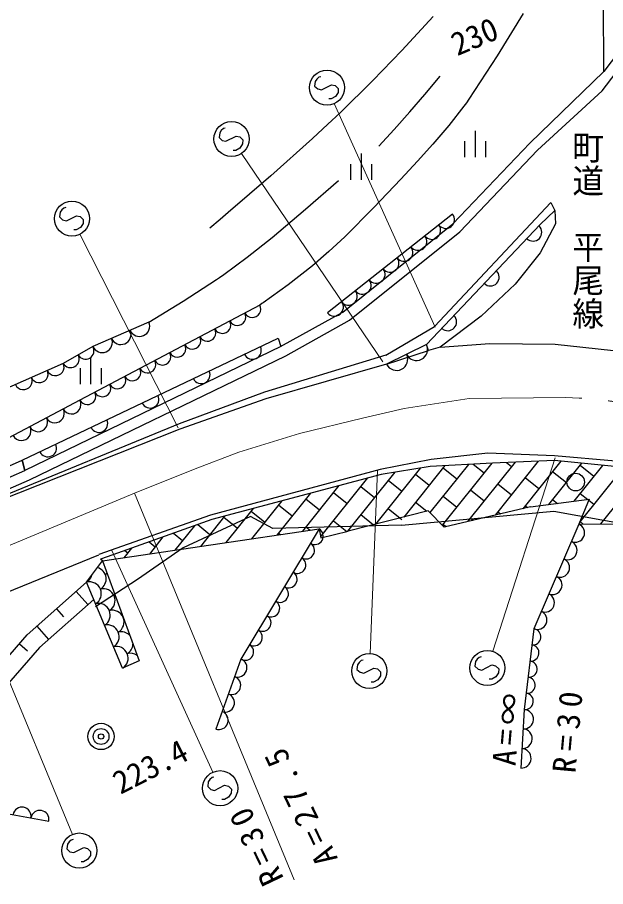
# Model space of a CAD drawing. Units: millimetres, scale not verified. Extents: x 40000 to 680000, y 20000 to 380000.
# Drawn here: x 421142 to 454656, y 288806 to 338306 of the extents above; entities that cross this region are included whole.
import ezdxf
from ezdxf.enums import TextEntityAlignment as Align

# ---------------------------------------------------------------- set-up
doc = ezdxf.new("R2010")
doc.units = ezdxf.units.MM
doc.header["$LTSCALE"] = 1000
doc.linetypes.add('CHAIN', pattern=[18.5, 12, -1.5, 3.5, -1.5])
doc.linetypes.add('USER1', pattern=[8, 6.295082, -0.786885, 0.131148, -0.786885])
for name, color, linetype, lineweight in [('M-BGD', 7, 'Continuous', 25), ('M-BMK', 2, 'CHAIN', 13), ('M-BMK-HTXT', 7, 'USER1', 13), ('M-BMK-OTRS', 5, 'Continuous', 25), ('M-BMK-ROW', 30, 'Continuous', 25), ('M-BMK-SRVR', 3, 'Continuous', 25), ('M-STR-HTXT', 7, 'Continuous', 13), ('M-STR-STR3', 7, 'Continuous', 25), ('M-STR-STRC', 7, 'Continuous', 25)]:
    doc.layers.add(name, color=color, linetype=linetype, lineweight=lineweight)
doc.styles.add('@ＭＳ 明朝', font='')
doc.styles.add('ＭＳ ゴシック', font='')
doc.styles.get('@ＭＳ 明朝').set_extended_font_data('@MS Mincho')
doc.styles.get('ＭＳ ゴシック').set_extended_font_data('MS Gothic')

msp = doc.modelspace()

# ---------------------------------------------------------------- linework, layer by layer
at = {"layer": 'M-BGD'}
for p, q in [((459809, 342176), (454551, 335232)), ((454462, 334120), (460250, 341769)), ((454551, 335232), (454542, 339217)), ((444823, 338363), (443051, 336428)), ((449959, 338524), (448472, 336115)), ((443051, 336428), (441395, 334712)), ((448472, 336115), (446869, 333640)), ((450336, 331151), (454551, 335232)), ((441395, 334712), (439527, 332872)), ((444357, 333916), (445225, 334957)), ((443509, 332927), (444357, 333916)), ((446869, 333640), (446727, 333440)), ((450783, 330750), (454462, 334120)), ((446583, 333241), (445720, 332141)), ((446727, 333440), (446583, 333241)), ((439527, 332872), (438836, 332216)), ((442610, 331924), (443509, 332927)), ((438836, 332216), (437963, 331405)), ((441732, 330970), (442610, 331924)), ((445720, 332141), (444809, 331077)), ((447214, 331852), (447214, 330352)), ((437963, 331405), (435580, 329279)), ((446614, 331252), (446614, 330352)), ((447814, 331252), (447814, 330352)), ((444809, 331077), (443938, 330116)), ((445946, 326542), (450336, 331151)), ((446353, 326100), (450783, 330750)), ((440721, 330549), (440721, 329049)), ((440121, 329949), (440121, 329049)), ((441321, 329949), (441321, 329049)), ((443938, 330116), (442979, 329086)), ((435580, 329279), (433155, 327197)), ((437562, 327382), (439436, 329025)), ((442979, 329086), (441458, 327474)), ((433155, 327197), (432691, 326803)), ((435660, 325778), (437562, 327382)), ((441458, 327474), (439800, 325809)), ((432691, 326803), (432110, 326311)), ((439691, 321525), (445946, 326542)), ((434232, 324648), (435660, 325778)), ((439800, 325809), (438890, 324965)), ((440067, 321057), (446353, 326100)), ((438890, 324965), (437949, 324157)), ((432898, 323669), (434232, 324648)), ((437949, 324157), (436562, 323080)), ((430579, 322139), (432491, 323386)), ((432491, 323386), (432654, 323499)), ((432654, 323499), (432898, 323669)), ((436562, 323080), (435136, 322049)), ((428631, 320941), (430579, 322139)), ((435076, 322007), (434956, 321922)), ((435136, 322049), (435076, 322007)), ((436137, 319561), (439775, 321581)), ((436429, 319036), (440067, 321057)), ((436152, 319569), (421564, 312502)), ((421826, 311962), (436429, 319036)), ((425314, 318927), (425314, 317427)), ((424714, 318327), (424714, 317427)), ((425914, 318327), (425914, 317427)), ((447937, 313480), (444723, 313122)), ((451742, 313339), (447937, 313480)), ((455217, 313032), (451742, 313339)), ((444723, 313122), (441805, 312551)), ((405360, 305519), (421564, 312502)), ((441805, 312551), (432148, 309967)), ((405596, 304968), (421826, 311962)), ((432148, 309967), (425781, 307716)), ((418866, 304890), (425774, 307701)), ((421698, 303137), (425083, 306136)), ((424493, 305613), (425156, 304865)), ((425490, 305160), (422409, 302431)), ((423375, 304623), (423773, 304173)), ((422257, 303632), (422920, 302884)), ((419077, 300136), (421698, 303137)), ((421261, 302637), (421713, 302242)), ((422409, 302431), (419863, 299515))]:
    msp.add_line(p, q, dxfattribs=at)
msp.add_circle((452949, 311843), 500, dxfattribs=at)
at = {"layer": 'M-BMK'}
for p, q in [((443174, 316034), (446886, 316603)), ((446886, 316603), (452398, 316667)), ((452398, 316667), (453147, 316626)), ((440808, 315486), (443174, 316034)), ((437211, 314603), (440808, 315486)), ((433765, 313541), (437211, 314603)), ((431271, 312591), (433765, 313541)), ((427823, 311212), (431271, 312591)), ((427823, 311212), (392720, 296578))]:
    msp.add_line(p, q, dxfattribs=at)
msp.add_arc((451134, 286694), 30000, 50.5264, 86.1526, dxfattribs=at)
at = {"layer": 'M-BMK-OTRS'}
for p, q in [((445231, 319518), (448067, 319738)), ((448067, 319738), (451788, 319702)), ((451788, 319702), (456492, 319192))]:
    msp.add_line(p, q, dxfattribs=at)
at = {"layer": 'M-BMK-ROW'}
for p, q in [((434431, 309888), (430583, 308090)), ((435690, 309205), (434431, 309888)), ((443027, 309384), (451708, 310189)), ((451708, 310189), (457328, 309178)), ((443027, 309384), (435690, 309205)), ((430583, 308090), (427993, 306291)), ((427993, 306291), (425583, 304745))]:
    msp.add_line(p, q, dxfattribs=at)
at = {"layer": 'M-BMK-SRVR'}
for radius in [750, 450, 150]:
    msp.add_circle((425910, 297355), radius, dxfattribs=at)
at = {"layer": 'M-STR-HTXT'}
for p, q in [((444949, 320659), (439195, 333393)), ((441967, 318687), (433904, 330551)), ((430307, 314925), (424706, 325956)), ((451781, 313232), (448229, 302212)), ((441658, 312529), (441236, 302084)), ((427823, 311212), (436908, 289192)), ((426528, 307952), (432280, 295319)), ((418924, 304709), (424288, 291783))]:
    msp.add_line(p, q, dxfattribs=at)
at = {"layer": 'M-STR-STR3'}
for p, q in [((444907, 320698), (451534, 327758)), ((451534, 327758), (451760, 327313)), ((450933, 326504), (451761, 327313)), ((451761, 327313), (450934, 326504)), ((451760, 327313), (451800, 326552)), ((451761, 327313), (451800, 326552)), ((445941, 327104), (438816, 321485)), ((444451, 319685), (450933, 326504)), ((450934, 326504), (444451, 319685)), ((451800, 326552), (450922, 324899)), ((451800, 326552), (450922, 324899)), ((450922, 324899), (449493, 323117)), ((450922, 324899), (449493, 323117)), ((449493, 323117), (447567, 321284)), ((449493, 323117), (447567, 321284)), ((434957, 321922), (424702, 316511)), ((447567, 321284), (445231, 319518)), ((447567, 321284), (445231, 319518)), ((428631, 320941), (425442, 319569)), ((442133, 319069), (444907, 320698)), ((421416, 313086), (435994, 320033)), ((421416, 313086), (435994, 320033)), ((435994, 320033), (436152, 319569)), ((435994, 320033), (436152, 319569)), ((436152, 319569), (421564, 312502)), ((425442, 319569), (423759, 318602)), ((444451, 319685), (442176, 318554)), ((442176, 318554), (444562, 319337)), ((444562, 319337), (444451, 319685)), ((444562, 319337), (444451, 319685)), ((445231, 319518), (444562, 319337)), ((445231, 319518), (444562, 319337)), ((442133, 319069), (435219, 316967)), ((423759, 318602), (418301, 316203)), ((442176, 318554), (435290, 316581)), ((435219, 316967), (430364, 315163)), ((424702, 316511), (419000, 313485)), ((435290, 316581), (430389, 314859)), ((430364, 315163), (417436, 309852)), ((430389, 314859), (417447, 309726)), ((419283, 312140), (421416, 313086)), ((421564, 312502), (421416, 313086)), ((421564, 312502), (421416, 313086)), ((421416, 313086), (421564, 312502)), ((446836, 312852), (444638, 310105)), ((448205, 312922), (444669, 312739)), ((448172, 312921), (445344, 309387)), ((449496, 312974), (446790, 309593)), ((447117, 312866), (447734, 312373)), ((451741, 313065), (448205, 312922)), ((450819, 313028), (448364, 309960)), ((449007, 312955), (449295, 312724)), ((452101, 313029), (449938, 310326)), ((453287, 312911), (451407, 310562)), ((455538, 312686), (451741, 313065)), ((442640, 312410), (439944, 309042)), ((444112, 312649), (441547, 309444)), ((444669, 312739), (441859, 312283)), ((445499, 312782), (443151, 309847)), ((445391, 312647), (446172, 312022)), ((451638, 312450), (452419, 311825)), ((454473, 312792), (452837, 310748)), ((455650, 312663), (453190, 309588)), ((453200, 312802), (453980, 312177)), ((456747, 312433), (454367, 309459)), ((441859, 312283), (432229, 309706)), ((441094, 312078), (438420, 308737)), ((442267, 311944), (443048, 311320)), ((443829, 312296), (444610, 311671)), ((450076, 312099), (450857, 311474)), ((439464, 311642), (437381, 309040)), ((440705, 311593), (441486, 310968)), ((446952, 311397), (447733, 310772)), ((448514, 311748), (449295, 311123)), ((437834, 311206), (435928, 308824)), ((437582, 310891), (438363, 310266)), ((439144, 311242), (439924, 310617)), ((445391, 311046), (446171, 310421)), ((450368, 310426), (453718, 310863)), ((453718, 310863), (453133, 309450)), ((453199, 311201), (453635, 310852)), ((436204, 310770), (434475, 308609)), ((436020, 310540), (436801, 309915)), ((443829, 310695), (444472, 310180)), ((450367, 310426), (445448, 309280)), ((450076, 310498), (450212, 310390)), ((451638, 310850), (451915, 310628)), ((453635, 310852), (453694, 310805)), ((453694, 310805), (453980, 310576)), ((432945, 309898), (431568, 308177)), ((434574, 310334), (433021, 308393)), ((434458, 310189), (435239, 309564)), ((444547, 310198), (439979, 309050)), ((440705, 309993), (441428, 309414)), ((442267, 310344), (442950, 309797)), ((445448, 309280), (444547, 310198)), ((448514, 310147), (448662, 310029)), ((432229, 309706), (426571, 307700)), ((431419, 309419), (432115, 308862)), ((432897, 309838), (433677, 309213)), ((439143, 309641), (439905, 309032)), ((442950, 309797), (443048, 309719)), ((445390, 309445), (445563, 309307)), ((446952, 309796), (447112, 309668)), ((453133, 309450), (450558, 303493)), ((453133, 309450), (457531, 309482)), ((453199, 309600), (453384, 309452)), ((425991, 307350), (438335, 309181)), ((430033, 308927), (430554, 308511)), ((431226, 309350), (430114, 307961)), ((438335, 309181), (433871, 301763)), ((436020, 308939), (436126, 308854)), ((437582, 309290), (437814, 309104)), ((438335, 309181), (438433, 308671)), ((438433, 308671), (439979, 309050)), ((439905, 309032), (439924, 309017)), ((428647, 308436), (428992, 308159)), ((429438, 308716), (428661, 307746)), ((427649, 308082), (427207, 307530)), ((427260, 307944), (427430, 307808)), ((426571, 307700), (425868, 307457)), ((425991, 307350), (425868, 307457)), ((425083, 306136), (425991, 307350)), ((425991, 307350), (428072, 301665)), ((427123, 301237), (425083, 306136)), ((450558, 303493), (450020, 298897)), ((428072, 301665), (427123, 301237)), ((433871, 301763), (432446, 297781)), ((450020, 298897), (449820, 295560)), ((418859, 293280), (422933, 292537))]:
    msp.add_line(p, q, dxfattribs=at)
for centre, radius, start, end in [((445545, 326792), 504, 218.2628, 38.2628), ((444753, 326168), 504, 218.2628, 38.2628), ((450518, 326066), 500, 226.4459, 46.4459), ((443962, 325543), 504, 218.2628, 38.2628), ((443170, 324919), 504, 218.2628, 38.2628), ((442379, 324295), 504, 218.2628, 38.2628), ((441587, 323670), 504, 218.2628, 38.2628), ((448091, 323514), 500, 226.4459, 46.4459), ((440795, 323046), 504, 218.2628, 38.2628), ((440004, 322422), 504, 218.2628, 38.2628), ((434529, 321696), 483, 207.8182, 27.8183), ((439212, 321797), 504, 218.2628, 38.2628), ((433675, 321245), 483, 207.8182, 27.8183), ((445665, 320962), 500, 226.4459, 46.4459), ((428100, 320713), 579, 203.2782, 23.2782), ((432820, 320794), 483, 207.8182, 27.8183), ((427036, 320255), 579, 203.2782, 23.2782), ((431966, 320344), 483, 207.8182, 27.8183), ((425973, 319798), 579, 203.2782, 23.2782), ((431111, 319893), 483, 207.8182, 27.8183), ((425021, 319327), 485, 209.8745, 29.8745), ((430256, 319442), 483, 207.8182, 27.8183), ((434537, 319338), 500, 205.4796, 25.4796), ((443883, 319403), 635, 206.4533, 26.4533), ((424179, 318844), 485, 209.8745, 29.8745), ((429402, 318991), 483, 207.8182, 27.8183), ((442745, 318837), 635, 206.4533, 26.4533), ((423304, 318402), 497, 203.7342, 23.7342), ((427693, 318089), 483, 207.8182, 27.8183), ((428547, 318540), 483, 207.8182, 27.8183), ((421485, 317603), 497, 203.7342, 23.7342), ((422394, 318003), 497, 203.7342, 23.7342), ((426838, 317638), 483, 207.8182, 27.8183), ((431621, 317949), 500, 205.4796, 25.4796), ((425984, 317187), 483, 207.8182, 27.8183), ((425129, 316736), 483, 207.8182, 27.8183), ((424227, 316259), 538, 207.958, 27.958), ((428705, 316559), 500, 205.4796, 25.4796), ((423277, 315754), 538, 207.958, 27.958), ((422326, 315250), 538, 207.958, 27.958), ((425790, 315170), 500, 205.4796, 25.4796), ((421376, 314746), 538, 207.958, 27.958), ((422874, 313781), 500, 205.4796, 25.4796), ((452918, 308954), 541, 246.6286, 66.6286), ((438087, 308769), 481, 238.9657, 58.9657), ((452489, 307961), 541, 246.6286, 66.6286), ((437591, 307945), 481, 238.9657, 58.9657), ((437095, 307121), 481, 238.9657, 58.9657), ((452060, 306968), 541, 246.6286, 66.6286), ((425530, 306323), 670, 300.571, 74.7717), ((424742, 306713), 670, 300.571, 345.811), ((425808, 307157), 670, 300.571, 310.959), ((426318, 305932), 670, 94.4697, 104.6438), ((436599, 306297), 481, 238.9657, 58.9657), ((451631, 305975), 541, 246.6286, 66.6286), ((425253, 305488), 670, 300.571, 104.6438), ((426040, 305098), 670, 300.571, 104.6438), ((436103, 305472), 481, 238.9657, 58.9657), ((451202, 304982), 541, 246.6286, 66.6286), ((425763, 304264), 670, 300.571, 104.6438), ((435607, 304648), 481, 238.9657, 58.9657), ((426550, 303873), 670, 300.571, 104.6438), ((450773, 303990), 541, 246.6286, 66.6286), ((435111, 303824), 481, 238.9657, 58.9657), ((426273, 303039), 670, 300.571, 104.6438), ((450504, 303033), 463, 263.32, 83.3199), ((427060, 302648), 670, 43.9971, 104.6438), ((434615, 302999), 481, 238.9657, 58.9657), ((426783, 301814), 670, 300.571, 104.6438), ((427060, 302648), 670, 300.571, 356.2207), ((434119, 302175), 481, 238.9657, 58.9657), ((450397, 302114), 463, 263.32, 83.3199), ((427570, 301423), 670, 54.2163, 104.6438), ((433693, 301265), 529, 250.309, 70.309), ((450289, 301195), 463, 263.32, 83.3199), ((433337, 300270), 529, 250.309, 70.309), ((450181, 300275), 463, 263.32, 83.3199), ((432981, 299274), 529, 250.309, 70.309), ((450074, 299356), 463, 263.32, 83.3199), ((432624, 298279), 529, 250.309, 70.309), ((449986, 298341), 557, 266.5674, 86.5674), ((449920, 297228), 557, 266.5674, 86.5674), ((449853, 296116), 557, 266.5674, 86.5674), ((421405, 292816), 518, 349.6614, 169.6614), ((422424, 292630), 518, 349.6614, 169.6614)]:
    msp.add_arc(centre, radius, start, end, dxfattribs=at)
at = {"layer": 'M-STR-STRC'}
for p, q in [((438108, 334662), (438074, 334396)), ((438197, 334795), (438108, 334662)), ((438320, 334905), (438197, 334795)), ((438431, 334927), (438320, 334905)), ((438074, 334396), (438251, 334229)), ((438251, 334229), (438461, 334184)), ((438461, 334184), (439039, 334470)), ((439039, 334470), (439250, 334425)), ((439250, 334425), (439427, 334258)), ((439427, 334258), (439415, 334025)), ((439026, 333661), (438881, 333661)), ((439259, 333793), (439026, 333661)), ((439415, 334025), (439259, 333793)), ((432667, 331735), (432632, 331469)), ((432756, 331868), (432667, 331735)), ((432878, 331979), (432756, 331868)), ((432989, 332001), (432878, 331979)), ((432632, 331469), (432809, 331302)), ((432809, 331302), (433020, 331257)), ((433020, 331257), (433598, 331544)), ((433598, 331544), (433808, 331499)), ((433808, 331499), (433985, 331332)), ((433985, 331332), (433973, 331099)), ((433584, 330734), (433440, 330734)), ((433818, 330866), (433584, 330734)), ((433973, 331099), (433818, 330866)), ((423578, 327205), (423544, 326939)), ((423667, 327338), (423578, 327205)), ((423789, 327448), (423667, 327338)), ((423900, 327470), (423789, 327448)), ((423544, 326939), (423720, 326772)), ((423720, 326772), (423931, 326727)), ((423931, 326727), (424509, 327013)), ((424509, 327013), (424720, 326968)), ((424720, 326968), (424897, 326801)), ((424897, 326801), (424885, 326568)), ((424729, 326336), (424495, 326204)), ((424885, 326568), (424729, 326336)), ((424495, 326204), (424351, 326204)), ((440610, 301575), (440521, 301442)), ((440732, 301686), (440610, 301575)), ((440843, 301707), (440732, 301686)), ((447246, 301618), (447212, 301352)), ((447336, 301751), (447246, 301618)), ((447458, 301861), (447336, 301751)), ((447569, 301883), (447458, 301861)), ((440521, 301442), (440487, 301176)), ((440487, 301176), (440664, 301009)), ((440664, 301009), (440874, 300964)), ((440874, 300964), (441452, 301251)), ((441452, 301251), (441663, 301205)), ((441663, 301205), (441839, 301038)), ((441839, 301038), (441828, 300805)), ((447212, 301352), (447389, 301185)), ((447389, 301185), (447600, 301140)), ((447600, 301140), (448178, 301426)), ((448178, 301426), (448388, 301381)), ((448388, 301381), (448565, 301214)), ((448553, 300981), (448397, 300749)), ((448565, 301214), (448553, 300981)), ((441672, 300573), (441438, 300441)), ((441828, 300805), (441672, 300573)), ((448164, 300617), (448020, 300617)), ((448397, 300749), (448164, 300617)), ((441438, 300441), (441294, 300441)), ((432341, 295032), (432230, 295010)), ((432019, 294766), (431985, 294500)), ((432108, 294899), (432019, 294766)), ((432230, 295010), (432108, 294899)), ((432372, 294288), (432950, 294575)), ((432950, 294575), (433161, 294530)), ((433161, 294530), (433338, 294363)), ((431985, 294500), (432161, 294333)), ((432161, 294333), (432372, 294288)), ((433326, 294130), (433170, 293897)), ((433338, 294363), (433326, 294130)), ((432936, 293765), (432792, 293765)), ((433170, 293897), (432936, 293765)), ((423995, 291217), (423961, 290951)), ((424085, 291350), (423995, 291217)), ((424207, 291460), (424085, 291350)), ((424318, 291482), (424207, 291460)), ((423961, 290951), (424138, 290784)), ((424138, 290784), (424349, 290739)), ((424349, 290739), (424927, 291025)), ((424927, 291025), (425137, 290980)), ((425137, 290980), (425314, 290813)), ((425302, 290580), (425146, 290348)), ((425314, 290813), (425302, 290580)), ((424913, 290215), (424769, 290216)), ((425146, 290348), (424913, 290215))]:
    msp.add_line(p, q, dxfattribs=at)
for centre in [(438783, 334305), (433342, 331378), (424253, 326848), (441196, 301085), (447922, 301261), (432694, 294409), (424671, 290860)]:
    msp.add_circle(centre, 1000, dxfattribs=at)

# ---------------------------------------------------------------- texts
at = {"layer": 'M-BMK-HTXT', "style": 'ＭＳ ゴシック'}
for s, rotation, p in [('230', 22.9, (446354, 335727)), ('223.4', 27.1, (427191, 293677))]:
    msp.add_text(s, height=1320, rotation=rotation, dxfattribs=at).set_placement(p, align=Align.BOTTOM_LEFT)
at = {"layer": 'M-BMK-HTXT', "style": '@ＭＳ 明朝', "width": 1.05}
msp.add_text('町道\u3000平尾線', height=1320, rotation=270, dxfattribs=at).set_placement((452585, 331851), align=Align.BOTTOM_LEFT)
at = {"layer": 'M-STR-HTXT', "char_height": 1320, "attachment_point": 7, "style": 'ＭＳ ゴシック'}
for s, insert, rotation in [('\\T1.29;A=∞', (449517, 295661), 85.1), ('\\T1.39;R=30', (452954, 295232), 84.9), ('\\T1.39;A=27.5', (439439, 290408), 115.6), ('\\T1.39;R=30', (436365, 289272), 115.6)]:
    msp.add_mtext(s, dxfattribs=dict(at, insert=insert, rotation=rotation))

doc.saveas('drawing.dxf')
